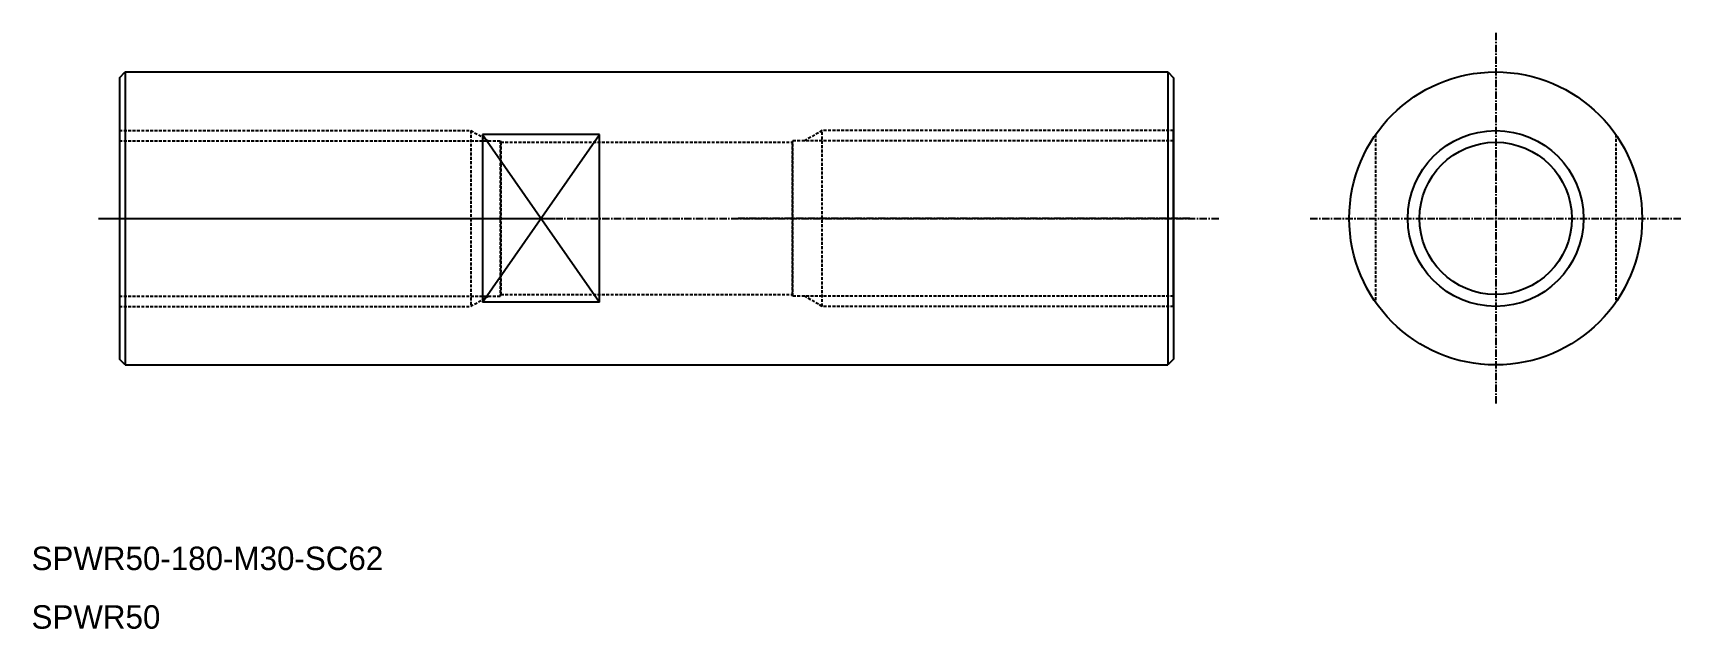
# Model space of a CAD drawing. Extents: x 10 to 292, y 10 to 112.
import ezdxf

# ---------------------------------------------------------------- set-up
doc = ezdxf.new("R2010")
doc.units = 0
doc.linetypes.add('CENTER', pattern=[2, 1.25, -0.25, 0.25, -0.25])
doc.linetypes.add('DASHED', pattern=[0.75, 0.5, -0.25])
doc.layers.get('0').update_dxf_attribs({"linetype": 'CONTINUOUS'})
doc.layers.add('CENTER', color=1, linetype='CENTER')

msp = doc.modelspace()

# ---------------------------------------------------------------- linework, layer by layer
at = {"color": 7, "linetype": 'CONTINUOUS'}
for p, q in [((25, 104), (26, 105)), ((26, 105), (204, 105)), ((26, 105), (26, 55)), ((63, 105), (63, 105)), ((100, 105), (100, 105)), ((204, 105), (204, 55)), ((204, 105), (205, 104)), ((25, 104), (25, 56)), ((205, 104), (205, 56)), ((25, 95), (25, 65)), ((107, 94.31), (87, 94.31)), ((87, 94.31), (87, 65.69)), ((107, 65.69), (107, 94.31)), ((205, 65), (205, 95)), ((107, 65.69), (87, 65.69)), ((26, 55), (25, 56)), ((26, 55), (204, 55)), ((205, 56), (204, 55))]:
    msp.add_line(p, q, dxfattribs=at)
at = {"color": 3, "linetype": 'DASHED'}
for p, q in [((25, 95), (85, 95)), ((25, 93.25), (90, 93.25)), ((85, 95), (85, 65)), ((85, 95), (88.03, 93.25)), ((90, 93.25), (90, 66.75)), ((90, 93.25), (90.14, 93)), ((90.14, 93), (90.14, 67)), ((90.14, 93), (139.86, 93)), ((140, 93.25), (139.86, 93)), ((139.86, 93), (139.86, 67)), ((205, 93.25), (140, 93.25)), ((140, 66.75), (140, 93.25)), ((145, 95), (141.97, 93.25)), ((205, 95), (145, 95)), ((145, 65), (145, 95)), ((239.5, 94.31), (239.5, 65.69)), ((280.5, 94.31), (280.5, 65.69)), ((25, 66.75), (90, 66.75)), ((25, 65), (85, 65)), ((85, 65), (88.03, 66.75)), ((90, 66.75), (90.14, 67)), ((90.14, 67), (139.86, 67)), ((140, 66.75), (139.86, 67)), ((205, 66.75), (140, 66.75)), ((145, 65), (141.97, 66.75)), ((205, 65), (145, 65))]:
    msp.add_line(p, q, dxfattribs=at)
at = {"color": 3, "linetype": 'CONTINUOUS'}
for p, q in [((87, 65.69), (107, 94.31)), ((87, 94.31), (107, 65.69))]:
    msp.add_line(p, q, dxfattribs=at)
at = {"color": 7, "linetype": 'CONTINUOUS'}
for radius in [25, 13]:
    msp.add_circle((260, 80), radius, dxfattribs=at)
at = {"color": 3}
msp.add_circle((260, 80), 15, dxfattribs=at)
at = {"layer": 'CENTER', "color": 1, "linetype": 'CENTER'}
for p, q in [((260, 111.65), (260, 48.35)), ((21.45, 80), (212.84, 80)), ((22.21, 80), (99.34, 80)), ((207.79, 80), (130.66, 80)), ((228.35, 80), (291.65, 80))]:
    msp.add_line(p, q, dxfattribs=at)

# ---------------------------------------------------------------- texts
at = {"color": 7, "linetype": 'CONTINUOUS'}
for s, p in [('SPWR50-180-M30-SC62', (10, 20)), ('SPWR50', (10, 10))]:
    msp.add_text(s, height=4, dxfattribs=at).set_placement(p)

doc.saveas('drawing.dxf')
